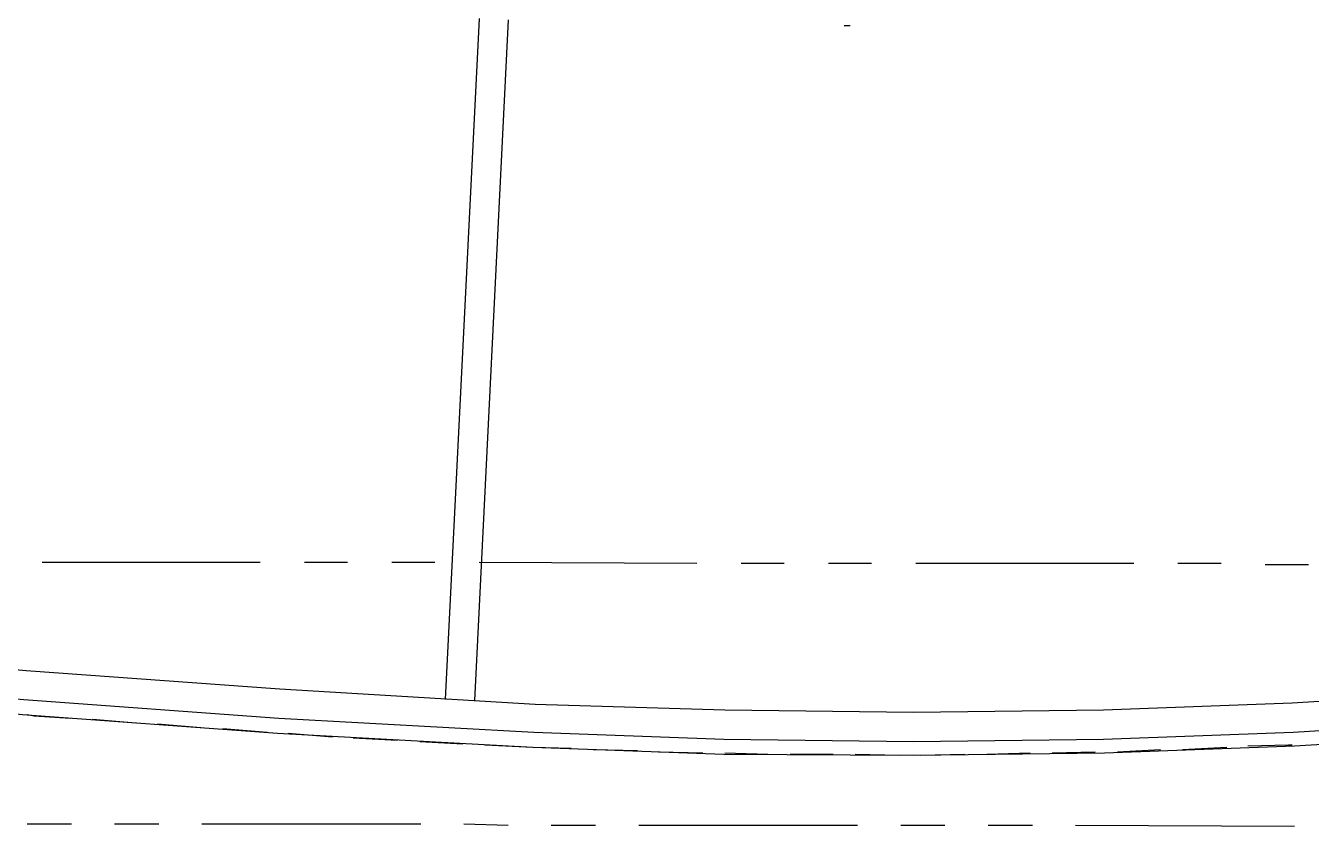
# Model space of a CAD drawing. Header units: feet. Extents: x -84 to 198, y -22 to 181.
# Drawn here: x 54.69 to 69.41, y 6.74 to 15.91 of the extents above; entities that cross this region are included whole.
import ezdxf

# ---------------------------------------------------------------- set-up
doc = ezdxf.new("R2010")
doc.units = ezdxf.units.FT
doc.layers.add('A-LINEA', color=7, linetype='CONTINUOUS')

msp = doc.modelspace()

# ---------------------------------------------------------------- linework, layer by layer
at = {"layer": 'A-LINEA'}
for p, q in [((59.88, 15.9911), (59.4933, 8.1911)), ((60.2133, 15.9778), (59.8267, 8.1778)), ((64.1169, 15.9056), (64.059, 15.9066)), ((64.1286, 15.9063), (64.0706, 15.906)), ((54.88, 9.7644), (57.3733, 9.7644)), ((57.88, 9.7644), (58.3733, 9.7644)), ((58.88, 9.7644), (59.3733, 9.7644)), ((59.88, 9.7644), (62.3733, 9.7511)), ((62.88, 9.7511), (63.3733, 9.7511)), ((63.88, 9.7511), (64.3733, 9.7511)), ((64.88, 9.7511), (67.3733, 9.7511)), ((67.88, 9.7511), (68.3733, 9.7511)), ((68.88, 9.7378), (69.3733, 9.7378)), ((55.4533, 7.9644), (55.9467, 7.9244)), ((56.2, 7.9111), (56.6933, 7.8711)), ((56.9467, 7.8578), (57.4533, 7.8178)), ((57.6933, 7.8044), (58.2, 7.7644)), ((58.44, 7.7511), (58.9467, 7.7244)), ((59.2, 7.7111), (59.6933, 7.6844)), ((59.9467, 7.6711), (60.4933, 7.6444)), ((60.4933, 7.6444), (60.9333, 7.6311)), ((61.1867, 7.6178), (61.6933, 7.6044)), ((61.9333, 7.5911), (62.44, 7.5778)), ((62.6933, 7.5778), (63.1867, 7.5644)), ((63.44, 7.5644), (63.9333, 7.5644)), ((64.1867, 7.5644), (64.6933, 7.5511)), ((64.9333, 7.5511), (65.44, 7.5644)), ((65.6933, 7.5644), (66.1867, 7.5778)), ((66.44, 7.5778), (66.9333, 7.5911)), ((67.1867, 7.5911), (67.68, 7.6178)), ((67.9333, 7.6178), (68.44, 7.6444)), ((54.7067, 6.7644), (55.2133, 6.7644)), ((55.7067, 6.7644), (56.2133, 6.7644)), ((56.7067, 6.7644), (59.2133, 6.7644)), ((59.7067, 6.7644), (60.2133, 6.7511)), ((60.7067, 6.7511), (61.2133, 6.7511)), ((61.7067, 6.7511), (64.2133, 6.7511)), ((64.7067, 6.7511), (65.2133, 6.7511)), ((65.7067, 6.7511), (66.2133, 6.7511)), ((66.7067, 6.7511), (69.2133, 6.7378))]:
    msp.add_line(p, q, dxfattribs=at)
for points in [[(37.3333, 10.9644), (40.2133, 10.4178), (43.0933, 9.9244), (45.9867, 9.4978), (48.88, 9.1111), (51.7867, 8.7911), (54.6933, 8.5244), (57.6, 8.3111), (60.52, 8.1378), (62.6933, 8.0711), (64.8533, 8.0444), (67.0267, 8.0711), (69.1867, 8.1511), (71.3467, 8.2844), (73.5067, 8.4711), (75.6667, 8.6978), (77.8133, 8.9778), (79.96, 9.3111)], [(37.28, 10.6311), (40.1467, 10.0844), (43.04, 9.6044), (45.9333, 9.1644), (48.84, 8.7778), (51.7467, 8.4578), (54.6667, 8.1911), (57.5867, 7.9778), (60.5067, 7.8178), (62.68, 7.7378), (64.8533, 7.7111), (67.0267, 7.7378), (69.2, 7.8178), (71.3733, 7.9511), (73.5467, 8.1378), (75.7067, 8.3644), (77.8667, 8.6578), (80.0133, 8.9911)], [(37.24, 10.4711), (40.12, 9.9244), (43.0133, 9.4311), (45.9067, 9.0044), (48.8133, 8.6178), (51.7333, 8.2978), (54.6533, 8.0178), (57.5733, 7.8044), (60.4933, 7.6444), (62.68, 7.5644), (64.8533, 7.5511), (67.04, 7.5778), (69.2133, 7.6578), (71.3867, 7.7911), (73.56, 7.9778), (75.7333, 8.2044), (77.8933, 8.4844), (80.04, 8.8178)], [(54.7067, 8.0178), (54.7867, 8.0044), (55.2, 7.9778)], [(68.68, 7.6578), (69.1467, 7.6711), (69.1867, 7.6711)]]:
    msp.add_lwpolyline(points, dxfattribs=at)

doc.saveas('drawing.dxf')
